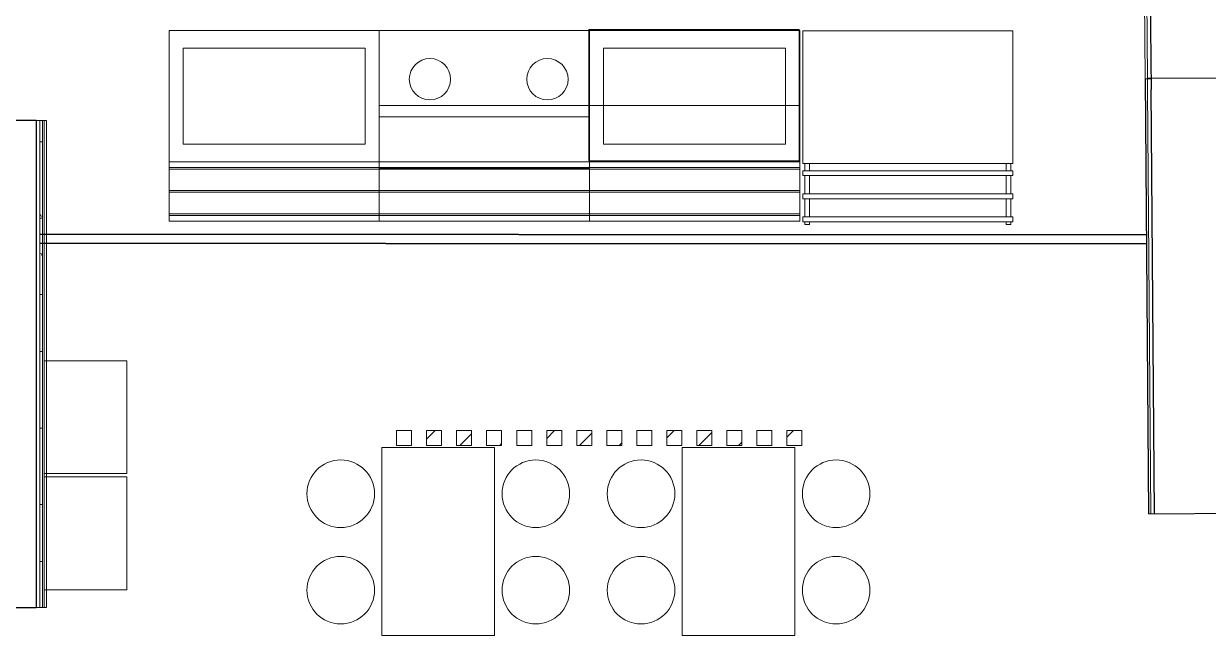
# Model space of a CAD drawing. Header units: millimetres. Extents: x -42533 to 645315, y 3457 to 82611.
# Drawn here: x 75664 to 81975, y 59629 to 62895 of the extents above; entities that cross this region are included whole.
import ezdxf

# ---------------------------------------------------------------- set-up
doc = ezdxf.new("R2010")
doc.units = ezdxf.units.MM
doc.linetypes.add('ADSK_Штриховая_ш3 п1_5', pattern=[4.5, 3, -1.5])
doc.layers.add('Линии', color=7, linetype='Continuous', lineweight=9, true_color=0x00a600)
for name, color, linetype, lineweight in [('Оборудование', 7, 'Continuous', 18), ('Ограждение', 7, 'Continuous', 9), ('Пищ_ОБорудование', 7, 'Continuous', 0), ('Стены внутренние', 7, 'Continuous', 18), ('Стены наружные', 7, 'Continuous', 18), ('Стены несущие', 7, 'Continuous', 30), ('Стены отделка', 7, 'Continuous', 30), ('Стены штриховка', 7, 'Continuous', 9), ('ШТРИХОВКА', 252, 'Continuous', 15)]:
    doc.layers.add(name, color=color, linetype=linetype, lineweight=lineweight)
doc.layers.add('ЭОМ_Лотки рабочие', color=5, linetype='Continuous')

# ---------------------------------------------------------------- blocks, each defined once
blk = doc.blocks.new('ТХ пищеблок....')
at = {"layer": 'Оборудование', "color": 8}
for p, q in [((5761, 17212.4), (6881, 17212.4)), ((5761, 16512.4), (5761, 17212.4)), ((6881, 17212.4), (6881, 16512.4)), ((6881, 16512.4), (5761, 16512.4)), ((2859.3, 14848), (2859.3, 15448)), ((2859.3, 15448), (3299.3, 15448)), ((3299.3, 15448), (3299.3, 14848)), ((3299.3, 14848), (2859.3, 14848)), ((2859.3, 14229.2), (2859.3, 14829.2)), ((2859.3, 14829.2), (3299.3, 14829.2)), ((3299.3, 14829.2), (3299.3, 14229.2)), ((3299.3, 14229.2), (2859.3, 14229.2))]:
    blk.add_line(p, q, dxfattribs=at)
for points in [[(4659.1, 14985.9), (4659.1, 13985.9), (5259.1, 13985.9), (5259.1, 14985.9), (4659.1, 14985.9)], [(6259.1, 14985.9), (6259.1, 13985.9), (6859.1, 13985.9), (6859.1, 14985.9), (6259.1, 14985.9)]]:
    blk.add_lwpolyline(points, dxfattribs=at)
for centre in [(4439.5, 14740.1), (5478.8, 14740.1), (6039.5, 14740.1), (7078.8, 14740.1), (4439.5, 14226.7), (5478.8, 14226.7), (6039.5, 14226.7), (7078.8, 14226.7)]:
    blk.add_circle(centre, 180, dxfattribs=at)
at = {"layer": 'Пищ_ОБорудование', "color": 8, "lineweight": 15}
for points in [[(4644.8, 16191.8), (3524.8, 16191.8), (3524.8, 17206.8), (4644.8, 17206.8), (4644.8, 16191.8), (4644.8, 17206.8), (4644.8, 16506.8), (3524.8, 16506.8)], [(5764.8, 16191.8), (4644.8, 16191.8), (4644.8, 17206.8), (5764.8, 17206.8), (5764.8, 16191.8), (5764.8, 16506.8), (4644.8, 16506.8)], [(6884.8, 16191.8), (5764.8, 16191.8), (5764.8, 17206.8), (6884.8, 17206.8), (6884.8, 16191.8), (6884.8, 17206.8), (6884.8, 16506.8), (5764.8, 16506.8)], [(4569.8, 16601.8), (3599.8, 16601.8), (3599.8, 17111.8), (4569.8, 17111.8), (4569.8, 16601.8)], [(6809.8, 16601.8), (5839.8, 16601.8), (5839.8, 17111.8), (6809.8, 17111.8), (6809.8, 16601.8)], [(5764.8, 16506.8), (5764.8, 16806.8), (4644.8, 16806.8), (4644.8, 16506.8), (5764.8, 16506.8)], [(5764.8, 16746.8), (5764.8, 16746.8), (4644.8, 16746.8)], [(5764.8, 16746.8), (5764.8, 16471.8), (4644.8, 16471.8), (4644.8, 16746.8), (5764.8, 16746.8)]]:
    blk.add_lwpolyline(points, dxfattribs=at)
at = {"layer": 'Пищ_ОБорудование', "color": 8}
for points in [[(6901.1, 16498.7), (6901.1, 17203.7), (8021.1, 17203.7), (8021.1, 16498.7)], [(6884.8, 16506.8), (6884.8, 16806.8), (5764.8, 16806.8), (5764.8, 16506.8)], [(8021.1, 16433.6), (6901.1, 16433.6), (6901.1, 16459.3), (8021.1, 16459.3)], [(8021.1, 16310.8), (6901.1, 16310.8), (6901.1, 16336.5), (8021.1, 16336.5)], [(8021.1, 16187.9), (6901.1, 16187.9), (6901.1, 16213.6), (8021.1, 16213.6)]]:
    blk.add_lwpolyline(points, close=True, dxfattribs=at)
at = {"layer": 'Пищ_ОБорудование', "color": 8, "lineweight": 15}
for points in [[(3524.8, 16191.8), (3524.8, 16506.8), (4644.8, 16506.8), (4644.8, 16191.8)], [(3524.8, 16468.2), (3524.8, 16477), (4644.8, 16477), (4644.8, 16468.2)], [(4644.8, 16191.8), (4644.8, 16506.8), (5764.8, 16506.8), (5764.8, 16191.8)], [(4644.8, 16468.2), (4644.8, 16477), (5764.8, 16477), (5764.8, 16468.2)], [(5764.8, 16191.8), (5764.8, 16506.8), (6884.8, 16506.8), (6884.8, 16191.8)], [(5764.8, 16468.2), (5764.8, 16477), (6884.8, 16477), (6884.8, 16468.2)], [(3524.8, 16344.9), (3524.8, 16353.8), (4644.8, 16353.8), (4644.8, 16344.9)], [(4644.8, 16344.9), (4644.8, 16353.8), (5764.8, 16353.8), (5764.8, 16344.9)], [(5764.8, 16344.9), (5764.8, 16353.8), (6884.8, 16353.8), (6884.8, 16344.9)], [(3524.8, 16221.7), (3524.8, 16230.5), (4644.8, 16230.5), (4644.8, 16221.7)], [(4644.8, 16221.7), (4644.8, 16230.5), (5764.8, 16230.5), (5764.8, 16221.7)], [(5764.8, 16221.7), (5764.8, 16230.5), (6884.8, 16230.5), (6884.8, 16221.7)]]:
    blk.add_lwpolyline(points, close=True, dxfattribs=at)
at = {"layer": 'Пищ_ОБорудование', "color": 8}
for points in [[(6937.7, 16459.3), (6937.7, 16498.7), (6912, 16498.7), (6912, 16459.3)], [(7984.6, 16459.3), (7984.6, 16498.7), (8010.3, 16498.7), (8010.3, 16459.3)], [(6912, 16433.6), (6912, 16336.5)], [(6937.7, 16336.5), (6937.7, 16433.6)], [(7984.6, 16336.5), (7984.6, 16433.6)], [(8010.3, 16433.6), (8010.3, 16336.5)], [(6912, 16310.8), (6912, 16213.6)], [(6937.7, 16213.6), (6937.7, 16310.8)], [(7984.6, 16213.6), (7984.6, 16310.8)], [(8010.3, 16310.8), (8010.3, 16213.6)], [(6912, 16187.9), (6912, 16173.7), (6937.7, 16173.7), (6937.7, 16187.9)], [(8010.3, 16187.9), (8010.3, 16173.7), (7984.6, 16173.7), (7984.6, 16187.9)]]:
    blk.add_lwpolyline(points, dxfattribs=at)
blk.add_lwpolyline([(7461.2, 16498.7, 1), (7461.1, 16498.7, 1)], format="xyb", close=True, dxfattribs=at)
at = {"layer": 'Пищ_ОБорудование', "color": 8, "lineweight": 15}
for centre in [(4914.8, 16946.8), (5540.8, 16946.8)]:
    blk.add_circle(centre, 110, dxfattribs=at)
blk = doc.blocks.new('1 этаж')
at = {"layer": 'Ограждение'}
h = blk.add_hatch(dxfattribs=at)
h.set_pattern_fill('FP_23', color=8, style=0, pattern_type=2)
h.set_pattern_definition([(45, (557.2, 188.9), (-106.066, 106.066), [])])
h.paths.add_polyline_path([(52018.903, 28362.648), (52018.903, 28442.648), (51938.903, 28442.648), (51938.903, 28362.648)])
h.paths.add_polyline_path([(51778.903, 28362.648), (51858.903, 28362.648), (51858.903, 28442.648), (51778.903, 28442.648), (51778.903, 28424.489)])
h.paths.add_polyline_path([(52165.256, 28362.648), (52178.903, 28362.648), (52178.903, 28442.648), (52098.903, 28442.648), (52098.903, 28362.648)])
h.paths.add_polyline_path([(51618.903, 28362.648), (51698.903, 28362.648), (51698.903, 28442.648), (51618.903, 28442.648)])
h.paths.add_polyline_path([(51458.903, 28362.648), (51538.903, 28362.648), (51538.903, 28442.648), (51458.903, 28442.648)])
h.paths.add_polyline_path([(53618.903, 28362.648), (53618.903, 28442.648), (53538.903, 28442.648), (53538.903, 28362.648)])
h.paths.add_polyline_path([(53058.903, 28362.648), (53138.903, 28362.648), (53138.903, 28442.648), (53058.903, 28442.648)])
h.paths.add_polyline_path([(53218.903, 28362.648), (53298.903, 28362.648), (53298.903, 28442.648), (53218.903, 28442.648)])
h.paths.add_polyline_path([(53458.903, 28362.648), (53457.799, 28442.648), (53378.903, 28442.648), (53378.903, 28362.648), (53441.65, 28362.648)])
h.paths.add_polyline_path([(52978.903, 28362.648), (52978.903, 28442.648), (52898.903, 28442.648), (52898.903, 28362.648)])
h.paths.add_polyline_path([(52818.903, 28362.648), (52818.903, 28442.648), (52738.903, 28442.648), (52738.903, 28362.648)])
h.paths.add_polyline_path([(52418.903, 28362.648), (52498.903, 28362.648), (52498.903, 28442.648), (52418.903, 28442.648)])
h.paths.add_polyline_path([(52658.903, 28362.648), (52658.903, 28442.648), (52578.903, 28442.648), (52578.903, 28362.648), (52593.055, 28362.648)])
h.paths.add_polyline_path([(52258.903, 28362.648), (52338.903, 28362.648), (52338.903, 28442.648), (52258.903, 28442.648)])
at = {"layer": 'Стены внутренние', "lineweight": 9}
h = blk.add_hatch(dxfattribs=at)
h.set_pattern_fill('FP_12', color=8, style=0, pattern_type=2)
h.set_pattern_definition([(0, (557.2, 188.9), (406.4, 101.6), [33.528, -271.272, 33.528, -271.272, -1625.6]), (0, (557.2, 188.9), (406.4, 101.6), [-609.6, 33.528, -576.072, 33.528, -271.272, -711.2]), (0, (557.2, 188.9), (406.4, 101.6), [-1524, 33.528, -169.672, 33.528, -474.472]), (120, (709.6, 239.7), (-291.18818, 301.15272), [33.528, -271.272, 33.528, -271.272, -1625.6]), (120, (709.6, 239.7), (-291.18818, 301.15272), [-609.6, 33.528, -576.072, 33.528, -271.272, -711.2]), (120, (709.6, 239.7), (-291.18818, 301.15272), [-1524, 33.528, -169.672, 33.528, -474.472]), (240, (760.4, 442.9), (-115.21182, -402.75272), [33.528, -271.272, 33.528, -271.272, -1625.6]), (240, (760.4, 442.9), (-115.21182, -402.75272), [-609.6, 33.528, -576.072, 33.528, -271.272, -711.2]), (240, (760.4, 442.9), (-115.21182, -402.75272), [-1524, 33.528, -169.672, 33.528, -474.472])])
h.paths.add_polyline_path([(49573.085, 23217.02), (49573.085, 26451.22), (49558.085, 26451.22), (49558.085, 23217.02)])
h.paths.add_polyline_path([(49573.085, 27501.22), (49573.085, 30093.902), (49558.085, 30093.902), (49558.085, 27501.22)])
h.paths.add_polyline_path([(49573.085, 31143.902), (49573.085, 31600.182), (49558.085, 31600.182), (49558.085, 31143.902)])
at = {"layer": 'Линии', "color": 8}
blk.add_line((55461.104, 30319.225), (55981.104, 30319.225), dxfattribs=at)
at = {"layer": 'Линии', "color": 8, "linetype": 'ADSK_Штриховая_ш3 п1_5', "lineweight": 30}
for p, q in [((49558.085, 29487.706), (55455.712, 29486.318)), ((55454.113, 29436.785), (49558.085, 29437.706))]:
    blk.add_line(p, q, dxfattribs=at)
at = {"layer": 'Ограждение', "color": 8, "lineweight": 18}
for p, q in [((51538.903, 28442.648), (51458.903, 28442.648)), ((51458.903, 28442.648), (51458.903, 28362.648)), ((51538.903, 28362.648), (51538.903, 28442.648)), ((51698.903, 28442.648), (51618.903, 28442.648)), ((51618.903, 28442.648), (51618.903, 28362.648)), ((51698.903, 28362.648), (51698.903, 28442.648)), ((51858.903, 28442.648), (51778.903, 28442.648)), ((51778.903, 28442.648), (51778.903, 28362.648)), ((51858.903, 28362.648), (51858.903, 28442.648)), ((52018.903, 28442.648), (51938.903, 28442.648)), ((51938.903, 28442.648), (51938.903, 28362.648)), ((52018.903, 28362.648), (52018.903, 28442.648)), ((52178.903, 28442.648), (52098.903, 28442.648)), ((52098.903, 28442.648), (52098.903, 28362.648)), ((52178.903, 28362.648), (52178.903, 28442.648)), ((52338.903, 28442.648), (52258.903, 28442.648)), ((52258.903, 28442.648), (52258.903, 28362.648)), ((52338.903, 28362.648), (52338.903, 28442.648)), ((52498.903, 28442.648), (52418.903, 28442.648)), ((52418.903, 28442.648), (52418.903, 28362.648)), ((52498.903, 28362.648), (52498.903, 28442.648)), ((52658.903, 28442.648), (52578.903, 28442.648)), ((52578.903, 28442.648), (52578.903, 28362.648)), ((52658.903, 28362.648), (52658.903, 28442.648)), ((52818.903, 28442.648), (52738.903, 28442.648)), ((52738.903, 28442.648), (52738.903, 28362.648)), ((52818.903, 28362.648), (52818.903, 28442.648)), ((52978.903, 28442.648), (52898.903, 28442.648)), ((52898.903, 28442.648), (52898.903, 28362.648)), ((52978.903, 28362.648), (52978.903, 28442.648)), ((53138.903, 28442.648), (53058.903, 28442.648)), ((53058.903, 28442.648), (53058.903, 28362.648)), ((53138.903, 28362.648), (53138.903, 28442.648)), ((53298.903, 28442.648), (53218.903, 28442.648)), ((53218.903, 28442.648), (53218.903, 28362.648)), ((53298.903, 28362.648), (53298.903, 28442.648)), ((53458.903, 28442.648), (53378.903, 28442.648)), ((53378.903, 28442.648), (53378.903, 28362.648)), ((53458.903, 28362.648), (53458.903, 28442.648)), ((53618.903, 28442.648), (53538.903, 28442.648)), ((53538.903, 28442.648), (53538.903, 28362.648)), ((53618.903, 28362.648), (53618.903, 28442.648)), ((51458.903, 28362.648), (51538.903, 28362.648)), ((51618.903, 28362.648), (51698.903, 28362.648)), ((51778.903, 28362.648), (51858.903, 28362.648)), ((51938.903, 28362.648), (52018.903, 28362.648)), ((52098.903, 28362.648), (52178.903, 28362.648)), ((52258.903, 28362.648), (52338.903, 28362.648)), ((52418.903, 28362.648), (52498.903, 28362.648)), ((52578.903, 28362.648), (52658.903, 28362.648)), ((52738.903, 28362.648), (52818.903, 28362.648)), ((52898.903, 28362.648), (52978.903, 28362.648)), ((53058.903, 28362.648), (53138.903, 28362.648)), ((53218.903, 28362.648), (53298.903, 28362.648)), ((53378.903, 28362.648), (53458.903, 28362.648)), ((53538.903, 28362.648), (53618.903, 28362.648))]:
    blk.add_line(p, q, dxfattribs=at)
at = {"layer": 'Стены наружные', "color": 8}
for p, q in [((55447.013, 30314.59), (55439.33, 31264.559)), ((55451.33, 31264.656), (55459.013, 30314.687))]:
    blk.add_line(p, q, dxfattribs=at)
at = {"layer": 'Стены несущие', "color": 8}
for p, q in [((55470.658, 31258.812), (55478.746, 30258.845)), ((55478.746, 30258.845), (55479.465, 30258.85)), ((55497.735, 27999.924), (55479.465, 30258.85)), ((49538.085, 30093.902), (49028.085, 30093.902)), ((49538.085, 30093.902), (49538.085, 27501.22)), ((55497.735, 27999.924), (55937.001, 28003.477)), ((49028.085, 27501.22), (49538.085, 27501.22))]:
    blk.add_line(p, q, dxfattribs=at)
at = {"layer": 'Стены отделка', "color": 8, "lineweight": 9}
for p, q in [((55479.012, 30314.849), (55447.013, 30314.59)), ((55447.013, 30314.59), (55465.736, 27999.665)), ((55459.013, 30314.687), (55459.466, 30258.689)), ((55479.465, 30258.85), (55479.012, 30314.849)), ((49593.085, 30093.902), (49538.085, 30093.902)), ((49593.085, 27501.22), (49593.085, 30093.902)), ((55465.736, 27999.665), (55497.735, 27999.924)), ((49538.085, 27501.22), (49593.085, 27501.22))]:
    blk.add_line(p, q, dxfattribs=at)
at = {"layer": 'Стены штриховка', "color": 8}
for p, q in [((55449.013, 30314.606), (55467.736, 27999.682)), ((55477.736, 27999.762), (55459.466, 30258.689)), ((49558.085, 27501.22), (49558.085, 30093.902)), ((49573.085, 27501.22), (49573.085, 30093.902)), ((49582.085, 27501.22), (49582.085, 30093.902))]:
    blk.add_line(p, q, dxfattribs=at)
at = {"layer": 'ЭОМ_Лотки рабочие'}
blk.add_blockref('ТХ пищеблок....', (46722.058, 13366.044), dxfattribs=at)

msp = doc.modelspace()

# ---------------------------------------------------------------- block references
at = {"layer": 'ШТРИХОВКА'}
msp.add_blockref('1 этаж', (26191.6, 32286.7), dxfattribs=at)

doc.saveas('drawing.dxf')
